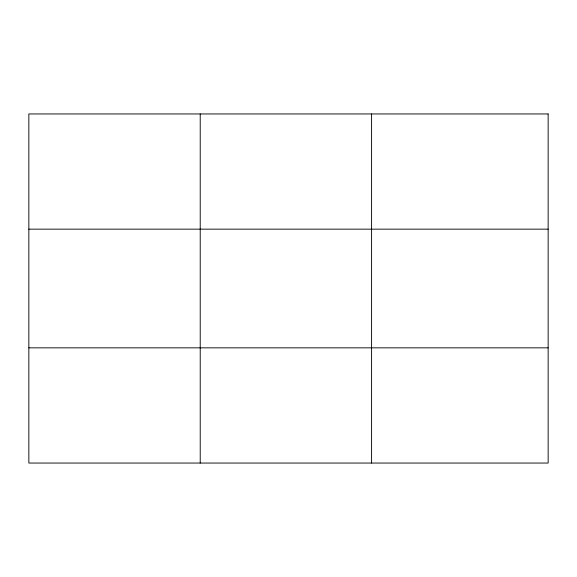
<?xml version="1.0" encoding="UTF-8"?>
<svg xmlns="http://www.w3.org/2000/svg" width="577" height="577" viewBox="0 0 577 577"><rect width="100%" height="100%" fill="white"/><g stroke="black" fill="none" stroke-linecap="round" stroke-linejoin="round"><path stroke-width="0.87" d="M200.219 463.05L200.219 113.95M371.588 463.05L371.588 113.95M28.85 229.156L548.15 229.156M28.85 347.844L548.15 347.844M548.15 113.95L548.15 463.05L28.85 463.05L28.85 113.95L548.15 113.95"/></g></svg>
